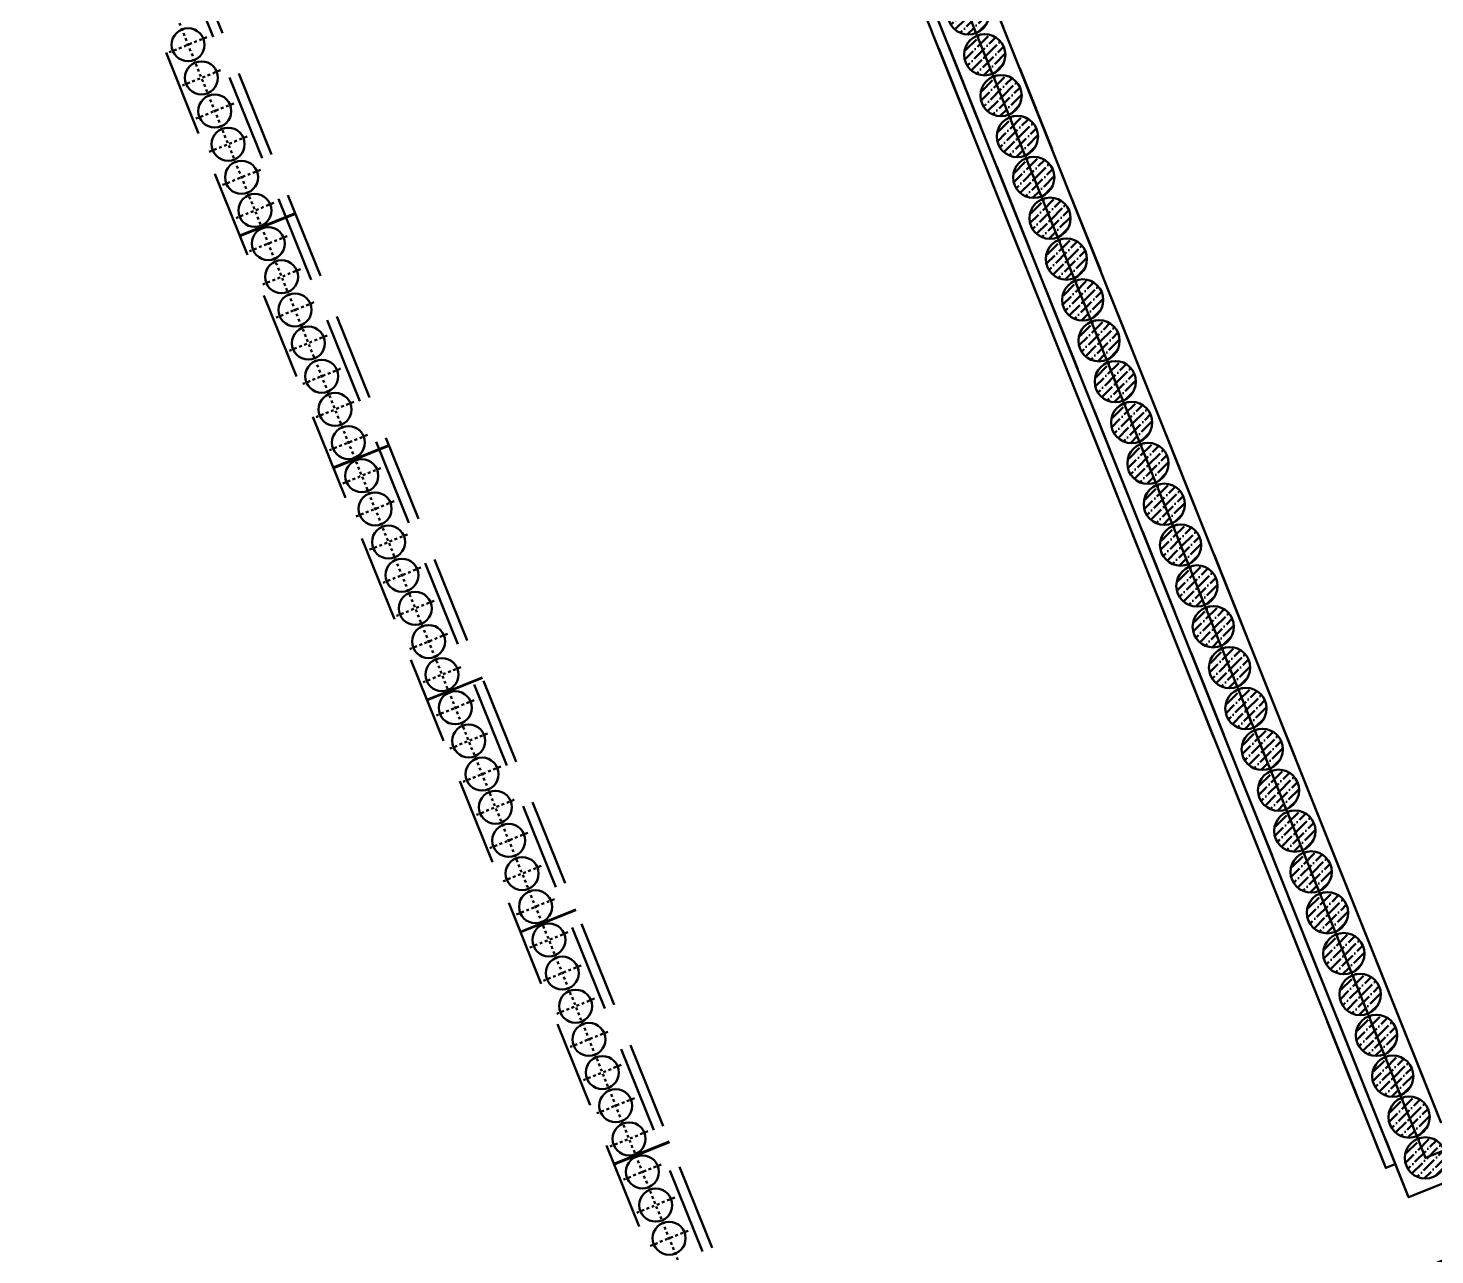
# Model space of a CAD drawing. Extents: x 9773 to 10136, y 10676 to 11757.
# Drawn here: x 9859.5 to 9910.7, y 11285.6 to 11330.2 of the extents above; entities that cross this region are included whole.
import ezdxf

# ---------------------------------------------------------------- set-up
doc = ezdxf.new("R2010")
doc.units = 0
for name, pattern in [('CONTI', [0]), ('DASHDOT', [1, 0.5, -0.25, 0, -0.25]), ('HIDDEN2', [4.7625, 3.175, -1.5875])]:
    doc.linetypes.add(name, pattern=pattern)
for name, color, linetype, lineweight in [('HATCH', 8, 'Continuous', 0), ('OSI', 3, 'DASHDOT', 9), ('SIZE', 142, 'Continuous', 9), ('ПС', 5, 'Continuous', 40)]:
    doc.layers.add(name, color=color, linetype=linetype, lineweight=lineweight)
doc.layers.add('HIDDEN', color=6, linetype='HIDDEN2')
doc.layers.add('PILE_HID', color=40, linetype='CONTI')
pattern_1 = [(45, (-87.01533, 215.27685), (0.1178658616, 0.4321748258), [0.555625, -0.111125, 0, -0.111125])]
pattern_2 = [(45, (-86.42184, 213.79099), (0.1178658616, 0.4321748258), [0.555625, -0.111125, 0, -0.111125])]
pattern_3 = [(45, (-85.82835, 212.30513), (0.1178658616, 0.4321748258), [0.555625, -0.111125, 0, -0.111125])]
pattern_4 = [(45, (-85.23486, 210.81928), (0.1178658616, 0.4321748258), [0.555625, -0.111125, 0, -0.111125])]
pattern_5 = [(45, (-84.64137, 209.33342), (0.1178658616, 0.4321748258), [0.555625, -0.111125, 0, -0.111125])]
pattern_6 = [(45, (-84.04788, 207.84756), (0.1178658616, 0.4321748258), [0.555625, -0.111125, 0, -0.111125])]
pattern_7 = [(45, (-83.45439, 206.3617), (0.1178658616, 0.4321748258), [0.555625, -0.111125, 0, -0.111125])]
pattern_8 = [(45, (-82.8609, 204.87585), (0.1178658616, 0.4321748258), [0.555625, -0.111125, 0, -0.111125])]
pattern_9 = [(45, (-82.2674, 203.39), (0.1178658616, 0.4321748258), [0.555625, -0.111125, 0, -0.111125])]
pattern_10 = [(45, (-81.67392, 201.90414), (0.1178658616, 0.4321748258), [0.555625, -0.111125, 0, -0.111125])]
pattern_11 = [(45, (-81.08043, 200.41828), (0.1178658616, 0.4321748258), [0.555625, -0.111125, 0, -0.111125])]
pattern_12 = [(45, (-80.48694, 198.93243), (0.1178658616, 0.4321748258), [0.555625, -0.111125, 0, -0.111125])]
pattern_13 = [(45, (-79.89345, 197.44657), (0.1178658616, 0.4321748258), [0.555625, -0.111125, 0, -0.111125])]
pattern_14 = [(45, (-79.29995, 195.96071), (0.1178658616, 0.4321748258), [0.555625, -0.111125, 0, -0.111125])]
pattern_15 = [(45, (-78.70646, 194.47486), (0.1178658616, 0.4321748258), [0.555625, -0.111125, 0, -0.111125])]
pattern_16 = [(45, (-78.11297, 192.989), (0.1178658616, 0.4321748258), [0.555625, -0.111125, 0, -0.111125])]
pattern_17 = [(45, (-77.51948, 191.50314), (0.1178658616, 0.4321748258), [0.555625, -0.111125, 0, -0.111125])]
pattern_18 = [(45, (-76.926, 190.01729), (0.1178658616, 0.4321748258), [0.555625, -0.111125, 0, -0.111125])]
pattern_19 = [(45, (-76.3325, 188.53143), (0.1178658616, 0.4321748258), [0.555625, -0.111125, 0, -0.111125])]
pattern_20 = [(45, (-75.73901, 187.04557), (0.1178658616, 0.4321748258), [0.555625, -0.111125, 0, -0.111125])]
pattern_21 = [(45, (-75.14552, 185.55972), (0.1178658616, 0.4321748258), [0.555625, -0.111125, 0, -0.111125])]
pattern_22 = [(45, (-74.55203, 184.07386), (0.1178658616, 0.4321748258), [0.555625, -0.111125, 0, -0.111125])]
pattern_23 = [(45, (-73.95854, 182.588), (0.1178658616, 0.4321748258), [0.555625, -0.111125, 0, -0.111125])]
pattern_24 = [(45, (-73.36505, 181.10215), (0.1178658616, 0.4321748258), [0.555625, -0.111125, 0, -0.111125])]
pattern_25 = [(45, (-72.77156, 179.6163), (0.1178658616, 0.4321748258), [0.555625, -0.111125, 0, -0.111125])]
pattern_26 = [(45, (-72.17807, 178.13044), (0.1178658616, 0.4321748258), [0.555625, -0.111125, 0, -0.111125])]
pattern_27 = [(45, (-71.58458, 176.64458), (0.1178658616, 0.4321748258), [0.555625, -0.111125, 0, -0.111125])]
pattern_28 = [(45, (-70.99109, 175.15872), (0.1178658616, 0.4321748258), [0.555625, -0.111125, 0, -0.111125])]
pattern_29 = [(45, (-70.3976, 173.67287), (0.1178658616, 0.4321748258), [0.555625, -0.111125, 0, -0.111125])]

# ---------------------------------------------------------------- blocks, each defined once
blk = doc.blocks.new('45245242')
at = {"layer": 'HATCH', "lineweight": 50}
h = blk.add_hatch(dxfattribs=at)
h.set_pattern_fill('ANSI36', color=5, scale=0.07)
h.set_pattern_definition(pattern_1)
h.paths.add_polyline_path([(9893.461, 11331.461, 0.306578), (9892.99, 11330.764, 0.095507), (9893.043, 11330.486), (9893.74, 11330.764)])
h.paths.add_polyline_path([(9893.461, 11331.461), (9893.74, 11330.764), (9894.436, 11331.043, 0.414214)])
h.paths.add_polyline_path([(9894.49, 11330.764, 0.095507), (9894.436, 11331.043), (9893.74, 11330.764), (9894.018, 11330.068, 0.306578)])
h.paths.add_polyline_path([(9893.74, 11330.764), (9893.043, 11330.486, 0.414214), (9894.018, 11330.068)])
h = blk.add_hatch(dxfattribs=at)
h.set_pattern_fill('ANSI36', color=5, scale=0.07)
h.set_pattern_definition(pattern_2)
h.paths.add_polyline_path([(9894.054, 11329.975, 0.306578), (9893.583, 11329.279, 0.095507), (9893.637, 11329), (9894.333, 11329.279)])
h.paths.add_polyline_path([(9894.054, 11329.975), (9894.333, 11329.279), (9895.029, 11329.557, 0.414214)])
h.paths.add_polyline_path([(9895.083, 11329.279, 0.095507), (9895.029, 11329.557), (9894.333, 11329.279), (9894.612, 11328.582, 0.306578)])
h.paths.add_polyline_path([(9894.333, 11329.279), (9893.637, 11329, 0.414214), (9894.612, 11328.582)])
h = blk.add_hatch(dxfattribs=at)
h.set_pattern_fill('ANSI36', color=5, scale=0.07)
h.set_pattern_definition(pattern_3)
h.paths.add_polyline_path([(9894.648, 11328.489, 0.306578), (9894.177, 11327.793, 0.095507), (9894.23, 11327.514), (9894.927, 11327.793)])
h.paths.add_polyline_path([(9894.648, 11328.489), (9894.927, 11327.793), (9895.623, 11328.071, 0.414214)])
h.paths.add_polyline_path([(9895.677, 11327.793, 0.095507), (9895.623, 11328.071), (9894.927, 11327.793), (9895.205, 11327.096, 0.306578)])
h.paths.add_polyline_path([(9894.927, 11327.793), (9894.23, 11327.514, 0.414214), (9895.205, 11327.096)])
h = blk.add_hatch(dxfattribs=at)
h.set_pattern_fill('ANSI36', color=5, scale=0.07)
h.set_pattern_definition(pattern_4)
h.paths.add_polyline_path([(9895.241, 11327.003, 0.306578), (9894.77, 11326.307, 0.095507), (9894.824, 11326.028), (9895.52, 11326.307)])
h.paths.add_polyline_path([(9895.241, 11327.003), (9895.52, 11326.307), (9896.216, 11326.586, 0.414214)])
h.paths.add_polyline_path([(9896.27, 11326.307, 0.095507), (9896.216, 11326.586), (9895.52, 11326.307), (9895.799, 11325.611, 0.306578)])
h.paths.add_polyline_path([(9895.52, 11326.307), (9894.824, 11326.028, 0.414214), (9895.799, 11325.611)])
h = blk.add_hatch(dxfattribs=at)
h.set_pattern_fill('ANSI36', color=5, scale=0.07)
h.set_pattern_definition(pattern_5)
h.paths.add_polyline_path([(9895.835, 11325.517, 0.306578), (9895.364, 11324.821, 0.095507), (9895.417, 11324.542), (9896.114, 11324.821)])
h.paths.add_polyline_path([(9895.835, 11325.517), (9896.114, 11324.821), (9896.81, 11325.1, 0.414214)])
h.paths.add_polyline_path([(9896.864, 11324.821, 0.095507), (9896.81, 11325.1), (9896.114, 11324.821), (9896.392, 11324.125, 0.306578)])
h.paths.add_polyline_path([(9896.114, 11324.821), (9895.417, 11324.542, 0.414214), (9896.392, 11324.125)])
h = blk.add_hatch(dxfattribs=at)
h.set_pattern_fill('ANSI36', color=5, scale=0.07)
h.set_pattern_definition(pattern_6)
h.paths.add_polyline_path([(9896.428, 11324.031, 0.306578), (9895.957, 11323.335, 0.095507), (9896.011, 11323.056), (9896.707, 11323.335)])
h.paths.add_polyline_path([(9896.428, 11324.031), (9896.707, 11323.335), (9897.403, 11323.614, 0.414214)])
h.paths.add_polyline_path([(9897.457, 11323.335, 0.095507), (9897.403, 11323.614), (9896.707, 11323.335), (9896.986, 11322.639, 0.306578)])
h.paths.add_polyline_path([(9896.707, 11323.335), (9896.011, 11323.056, 0.414214), (9896.986, 11322.639)])
h = blk.add_hatch(dxfattribs=at)
h.set_pattern_fill('ANSI36', color=5, scale=0.07)
h.set_pattern_definition(pattern_7)
h.paths.add_polyline_path([(9897.022, 11322.545, 0.306578), (9896.551, 11321.849, 0.095507), (9896.604, 11321.57), (9897.301, 11321.849)])
h.paths.add_polyline_path([(9897.022, 11322.545), (9897.301, 11321.849), (9897.997, 11322.128, 0.414214)])
h.paths.add_polyline_path([(9898.051, 11321.849, 0.095507), (9897.997, 11322.128), (9897.301, 11321.849), (9897.579, 11321.153, 0.306578)])
h.paths.add_polyline_path([(9897.301, 11321.849), (9896.604, 11321.57, 0.414214), (9897.579, 11321.153)])
h = blk.add_hatch(dxfattribs=at)
h.set_pattern_fill('ANSI36', color=5, scale=0.07)
h.set_pattern_definition(pattern_8)
h.paths.add_polyline_path([(9897.615, 11321.06, 0.306578), (9897.144, 11320.363, 0.095507), (9897.198, 11320.085), (9897.894, 11320.363)])
h.paths.add_polyline_path([(9897.615, 11321.06), (9897.894, 11320.363), (9898.59, 11320.642, 0.414214)])
h.paths.add_polyline_path([(9898.644, 11320.363, 0.095507), (9898.59, 11320.642), (9897.894, 11320.363), (9898.173, 11319.667, 0.306578)])
h.paths.add_polyline_path([(9897.894, 11320.363), (9897.198, 11320.085, 0.414214), (9898.173, 11319.667)])
h = blk.add_hatch(dxfattribs=at)
h.set_pattern_fill('ANSI36', color=5, scale=0.07)
h.set_pattern_definition(pattern_9)
h.paths.add_polyline_path([(9898.209, 11319.574, 0.306578), (9897.738, 11318.878, 0.095507), (9897.791, 11318.599), (9898.488, 11318.878)])
h.paths.add_polyline_path([(9898.209, 11319.574), (9898.488, 11318.878), (9899.184, 11319.156, 0.414214)])
h.paths.add_polyline_path([(9899.238, 11318.878, 0.095507), (9899.184, 11319.156), (9898.488, 11318.878), (9898.766, 11318.181, 0.306578)])
h.paths.add_polyline_path([(9898.488, 11318.878), (9897.791, 11318.599, 0.414214), (9898.766, 11318.181)])
h = blk.add_hatch(dxfattribs=at)
h.set_pattern_fill('ANSI36', color=5, scale=0.07)
h.set_pattern_definition(pattern_10)
h.paths.add_polyline_path([(9898.802, 11318.088, 0.306578), (9898.331, 11317.392, 0.095507), (9898.385, 11317.113), (9899.081, 11317.392)])
h.paths.add_polyline_path([(9898.802, 11318.088), (9899.081, 11317.392), (9899.777, 11317.67, 0.414214)])
h.paths.add_polyline_path([(9899.831, 11317.392, 0.095507), (9899.777, 11317.67), (9899.081, 11317.392), (9899.36, 11316.695, 0.306578)])
h.paths.add_polyline_path([(9899.081, 11317.392), (9898.385, 11317.113, 0.414214), (9899.36, 11316.695)])
h = blk.add_hatch(dxfattribs=at)
h.set_pattern_fill('ANSI36', color=5, scale=0.07)
h.set_pattern_definition(pattern_11)
h.paths.add_polyline_path([(9899.396, 11316.602, 0.306578), (9898.925, 11315.906, 0.095507), (9898.978, 11315.627), (9899.675, 11315.906)])
h.paths.add_polyline_path([(9899.396, 11316.602), (9899.675, 11315.906), (9900.371, 11316.185, 0.414214)])
h.paths.add_polyline_path([(9900.425, 11315.906, 0.095507), (9900.371, 11316.185), (9899.675, 11315.906), (9899.953, 11315.21, 0.306578)])
h.paths.add_polyline_path([(9899.675, 11315.906), (9898.978, 11315.627, 0.414214), (9899.953, 11315.21)])
h = blk.add_hatch(dxfattribs=at)
h.set_pattern_fill('ANSI36', color=5, scale=0.07)
h.set_pattern_definition(pattern_12)
h.paths.add_polyline_path([(9899.989, 11315.116, 0.306578), (9899.518, 11314.42, 0.095507), (9899.572, 11314.141), (9900.268, 11314.42)])
h.paths.add_polyline_path([(9899.989, 11315.116), (9900.268, 11314.42), (9900.964, 11314.699, 0.414214)])
h.paths.add_polyline_path([(9901.018, 11314.42, 0.095507), (9900.964, 11314.699), (9900.268, 11314.42), (9900.547, 11313.724, 0.306578)])
h.paths.add_polyline_path([(9900.268, 11314.42), (9899.572, 11314.141, 0.414214), (9900.547, 11313.724)])
h = blk.add_hatch(dxfattribs=at)
h.set_pattern_fill('ANSI36', color=5, scale=0.07)
h.set_pattern_definition(pattern_13)
h.paths.add_polyline_path([(9900.583, 11313.63, 0.306578), (9900.112, 11312.934, 0.095507), (9900.165, 11312.655), (9900.862, 11312.934)])
h.paths.add_polyline_path([(9900.583, 11313.63), (9900.862, 11312.934), (9901.558, 11313.213, 0.414214)])
h.paths.add_polyline_path([(9901.612, 11312.934, 0.095507), (9901.558, 11313.213), (9900.862, 11312.934), (9901.14, 11312.238, 0.306578)])
h.paths.add_polyline_path([(9900.862, 11312.934), (9900.165, 11312.655, 0.414214), (9901.14, 11312.238)])
h = blk.add_hatch(dxfattribs=at)
h.set_pattern_fill('ANSI36', color=5, scale=0.07)
h.set_pattern_definition(pattern_14)
h.paths.add_polyline_path([(9901.176, 11312.144, 0.306578), (9900.705, 11311.448, 0.095507), (9900.759, 11311.169), (9901.455, 11311.448)])
h.paths.add_polyline_path([(9901.176, 11312.144), (9901.455, 11311.448), (9902.151, 11311.727, 0.414214)])
h.paths.add_polyline_path([(9902.205, 11311.448, 0.095507), (9902.151, 11311.727), (9901.455, 11311.448), (9901.734, 11310.752, 0.306578)])
h.paths.add_polyline_path([(9901.455, 11311.448), (9900.759, 11311.169, 0.414214), (9901.734, 11310.752)])
h = blk.add_hatch(dxfattribs=at)
h.set_pattern_fill('ANSI36', color=5, scale=0.07)
h.set_pattern_definition(pattern_15)
h.paths.add_polyline_path([(9901.77, 11310.659, 0.306578), (9901.299, 11309.962, 0.095507), (9901.352, 11309.684), (9902.049, 11309.962)])
h.paths.add_polyline_path([(9901.77, 11310.659), (9902.049, 11309.962), (9902.745, 11310.241, 0.414214)])
h.paths.add_polyline_path([(9902.799, 11309.962, 0.095507), (9902.745, 11310.241), (9902.049, 11309.962), (9902.327, 11309.266, 0.306578)])
h.paths.add_polyline_path([(9902.049, 11309.962), (9901.352, 11309.684, 0.414214), (9902.327, 11309.266)])
h = blk.add_hatch(dxfattribs=at)
h.set_pattern_fill('ANSI36', color=5, scale=0.07)
h.set_pattern_definition(pattern_16)
h.paths.add_polyline_path([(9902.363, 11309.173, 0.306578), (9901.892, 11308.477, 0.095507), (9901.946, 11308.198), (9902.642, 11308.477)])
h.paths.add_polyline_path([(9902.363, 11309.173), (9902.642, 11308.477), (9903.338, 11308.755, 0.414214)])
h.paths.add_polyline_path([(9903.392, 11308.477, 0.095507), (9903.338, 11308.755), (9902.642, 11308.477), (9902.921, 11307.78, 0.306578)])
h.paths.add_polyline_path([(9902.642, 11308.477), (9901.946, 11308.198, 0.414214), (9902.921, 11307.78)])
h = blk.add_hatch(dxfattribs=at)
h.set_pattern_fill('ANSI36', color=5, scale=0.07)
h.set_pattern_definition(pattern_17)
h.paths.add_polyline_path([(9902.957, 11307.687, 0.306578), (9902.486, 11306.991, 0.095507), (9902.539, 11306.712), (9903.236, 11306.991)])
h.paths.add_polyline_path([(9902.957, 11307.687), (9903.236, 11306.991), (9903.932, 11307.269, 0.414214)])
h.paths.add_polyline_path([(9903.986, 11306.991, 0.095507), (9903.932, 11307.269), (9903.236, 11306.991), (9903.514, 11306.294, 0.306578)])
h.paths.add_polyline_path([(9903.236, 11306.991), (9902.539, 11306.712, 0.414214), (9903.514, 11306.294)])
h = blk.add_hatch(dxfattribs=at)
h.set_pattern_fill('ANSI36', color=5, scale=0.07)
h.set_pattern_definition(pattern_18)
h.paths.add_polyline_path([(9903.55, 11306.201, 0.306578), (9903.079, 11305.505, 0.095507), (9903.133, 11305.226), (9903.829, 11305.505)])
h.paths.add_polyline_path([(9903.55, 11306.201), (9903.829, 11305.505), (9904.525, 11305.784, 0.414214)])
h.paths.add_polyline_path([(9904.579, 11305.505, 0.095507), (9904.525, 11305.784), (9903.829, 11305.505), (9904.108, 11304.809, 0.306578)])
h.paths.add_polyline_path([(9903.829, 11305.505), (9903.133, 11305.226, 0.414214), (9904.108, 11304.809)])
h = blk.add_hatch(dxfattribs=at)
h.set_pattern_fill('ANSI36', color=5, scale=0.07)
h.set_pattern_definition(pattern_19)
h.paths.add_polyline_path([(9904.144, 11304.715, 0.306578), (9903.673, 11304.019, 0.095507), (9903.726, 11303.74), (9904.423, 11304.019)])
h.paths.add_polyline_path([(9904.144, 11304.715), (9904.423, 11304.019), (9905.119, 11304.298, 0.414214)])
h.paths.add_polyline_path([(9905.173, 11304.019, 0.095507), (9905.119, 11304.298), (9904.423, 11304.019), (9904.701, 11303.323, 0.306578)])
h.paths.add_polyline_path([(9904.423, 11304.019), (9903.726, 11303.74, 0.414214), (9904.701, 11303.323)])
h = blk.add_hatch(dxfattribs=at)
h.set_pattern_fill('ANSI36', color=5, scale=0.07)
h.set_pattern_definition(pattern_20)
h.paths.add_polyline_path([(9904.737, 11303.229, 0.306578), (9904.266, 11302.533, 0.095507), (9904.32, 11302.254), (9905.016, 11302.533)])
h.paths.add_polyline_path([(9904.737, 11303.229), (9905.016, 11302.533), (9905.712, 11302.812, 0.414214)])
h.paths.add_polyline_path([(9905.766, 11302.533, 0.095507), (9905.712, 11302.812), (9905.016, 11302.533), (9905.295, 11301.837, 0.306578)])
h.paths.add_polyline_path([(9905.016, 11302.533), (9904.32, 11302.254, 0.414214), (9905.295, 11301.837)])
h = blk.add_hatch(dxfattribs=at)
h.set_pattern_fill('ANSI36', color=5, scale=0.07)
h.set_pattern_definition(pattern_21)
h.paths.add_polyline_path([(9905.331, 11301.743, 0.306578), (9904.859, 11301.047, 0.095507), (9904.913, 11300.768), (9905.609, 11301.047)])
h.paths.add_polyline_path([(9905.331, 11301.743), (9905.609, 11301.047), (9906.306, 11301.326, 0.414214)])
h.paths.add_polyline_path([(9906.359, 11301.047, 0.095507), (9906.306, 11301.326), (9905.609, 11301.047), (9905.888, 11300.351, 0.306578)])
h.paths.add_polyline_path([(9905.609, 11301.047), (9904.913, 11300.768, 0.414214), (9905.888, 11300.351)])
h = blk.add_hatch(dxfattribs=at)
h.set_pattern_fill('ANSI36', color=5, scale=0.07)
h.set_pattern_definition(pattern_22)
h.paths.add_polyline_path([(9905.924, 11300.258, 0.306578), (9905.453, 11299.561, 0.095507), (9905.507, 11299.283), (9906.203, 11299.561)])
h.paths.add_polyline_path([(9905.924, 11300.258), (9906.203, 11299.561), (9906.899, 11299.84, 0.414214)])
h.paths.add_polyline_path([(9906.953, 11299.561, 0.095507), (9906.899, 11299.84), (9906.203, 11299.561), (9906.482, 11298.865, 0.306578)])
h.paths.add_polyline_path([(9906.203, 11299.561), (9905.507, 11299.283, 0.414214), (9906.482, 11298.865)])
h = blk.add_hatch(dxfattribs=at)
h.set_pattern_fill('ANSI36', color=5, scale=0.07)
h.set_pattern_definition(pattern_23)
h.paths.add_polyline_path([(9906.518, 11298.772, 0.306578), (9906.046, 11298.076, 0.095507), (9906.1, 11297.797), (9906.796, 11298.076)])
h.paths.add_polyline_path([(9906.518, 11298.772), (9906.796, 11298.076), (9907.493, 11298.354, 0.414214)])
h.paths.add_polyline_path([(9907.546, 11298.076, 0.095507), (9907.493, 11298.354), (9906.796, 11298.076), (9907.075, 11297.379, 0.306578)])
h.paths.add_polyline_path([(9906.796, 11298.076), (9906.1, 11297.797, 0.414214), (9907.075, 11297.379)])
h = blk.add_hatch(dxfattribs=at)
h.set_pattern_fill('ANSI36', color=5, scale=0.07)
h.set_pattern_definition(pattern_24)
h.paths.add_polyline_path([(9907.111, 11297.286, 0.306578), (9906.64, 11296.59, 0.095507), (9906.694, 11296.311), (9907.39, 11296.59)])
h.paths.add_polyline_path([(9907.111, 11297.286), (9907.39, 11296.59), (9908.086, 11296.868, 0.414214)])
h.paths.add_polyline_path([(9908.14, 11296.59, 0.095507), (9908.086, 11296.868), (9907.39, 11296.59), (9907.669, 11295.893, 0.306578)])
h.paths.add_polyline_path([(9907.39, 11296.59), (9906.694, 11296.311, 0.414214), (9907.669, 11295.893)])
h = blk.add_hatch(dxfattribs=at)
h.set_pattern_fill('ANSI36', color=5, scale=0.07)
h.set_pattern_definition(pattern_25)
h.paths.add_polyline_path([(9907.705, 11295.8, 0.306578), (9907.233, 11295.104, 0.095507), (9907.287, 11294.825), (9907.983, 11295.104)])
h.paths.add_polyline_path([(9907.705, 11295.8), (9907.983, 11295.104), (9908.68, 11295.383, 0.414214)])
h.paths.add_polyline_path([(9908.733, 11295.104, 0.095507), (9908.68, 11295.383), (9907.983, 11295.104), (9908.262, 11294.408, 0.306578)])
h.paths.add_polyline_path([(9907.983, 11295.104), (9907.287, 11294.825, 0.414214), (9908.262, 11294.408)])
h = blk.add_hatch(dxfattribs=at)
h.set_pattern_fill('ANSI36', color=5, scale=0.07)
h.set_pattern_definition(pattern_26)
h.paths.add_polyline_path([(9908.298, 11294.314, 0.306578), (9907.827, 11293.618, 0.095507), (9907.881, 11293.339), (9908.577, 11293.618)])
h.paths.add_polyline_path([(9908.298, 11294.314), (9908.577, 11293.618), (9909.273, 11293.897, 0.414214)])
h.paths.add_polyline_path([(9909.327, 11293.618, 0.095507), (9909.273, 11293.897), (9908.577, 11293.618), (9908.856, 11292.922, 0.306578)])
h.paths.add_polyline_path([(9908.577, 11293.618), (9907.881, 11293.339, 0.414214), (9908.856, 11292.922)])
h = blk.add_hatch(dxfattribs=at)
h.set_pattern_fill('ANSI36', color=5, scale=0.07)
h.set_pattern_definition(pattern_27)
h.paths.add_polyline_path([(9908.892, 11292.828, 0.306578), (9908.42, 11292.132, 0.095507), (9908.474, 11291.853), (9909.17, 11292.132)])
h.paths.add_polyline_path([(9908.892, 11292.828), (9909.17, 11292.132), (9909.867, 11292.411, 0.414214)])
h.paths.add_polyline_path([(9909.92, 11292.132, 0.095507), (9909.867, 11292.411), (9909.17, 11292.132), (9909.449, 11291.436, 0.306578)])
h.paths.add_polyline_path([(9909.17, 11292.132), (9908.474, 11291.853, 0.414214), (9909.449, 11291.436)])
h = blk.add_hatch(dxfattribs=at)
h.set_pattern_fill('ANSI36', color=5, scale=0.07)
h.set_pattern_definition(pattern_28)
h.paths.add_polyline_path([(9909.485, 11291.342, 0.306578), (9909.014, 11290.646, 0.095507), (9909.068, 11290.367), (9909.764, 11290.646)])
h.paths.add_polyline_path([(9909.485, 11291.342), (9909.764, 11290.646), (9910.46, 11290.925, 0.414214)])
h.paths.add_polyline_path([(9910.514, 11290.646, 0.095507), (9910.46, 11290.925), (9909.764, 11290.646), (9910.043, 11289.95, 0.306578)])
h.paths.add_polyline_path([(9909.764, 11290.646), (9909.068, 11290.367, 0.414214), (9910.043, 11289.95)])
h = blk.add_hatch(dxfattribs=at)
h.set_pattern_fill('ANSI36', color=5, scale=0.07)
h.set_pattern_definition(pattern_29)
h.paths.add_polyline_path([(9910.079, 11289.857, 0.306578), (9909.607, 11289.16, 0.095507), (9909.661, 11288.882), (9910.357, 11289.16)])
h.paths.add_polyline_path([(9910.079, 11289.857), (9910.357, 11289.16), (9911.054, 11289.439, 0.414214)])
h.paths.add_polyline_path([(9911.107, 11289.16, 0.095507), (9911.054, 11289.439), (9910.357, 11289.16), (9910.636, 11288.464, 0.306578)])
h.paths.add_polyline_path([(9910.357, 11289.16), (9909.661, 11288.882, 0.414214), (9910.636, 11288.464)])
at = {"layer": 'HIDDEN', "color": 5, "lineweight": 50}
for p, q in [((9905.435, 11232.749), (9861.484, 11341.821)), ((9905.778, 11232.887), (9861.828, 11341.956)), ((9903.13, 11233.653), (9860.508, 11339.427)), ((9869.259, 11323.516), (9867.246, 11322.705)), ((9869.266, 11323.498), (9867.253, 11322.687)), ((9872.66, 11315.076), (9870.647, 11314.265)), ((9872.667, 11315.057), (9870.655, 11314.246)), ((9876.061, 11306.635), (9874.048, 11305.824)), ((9876.069, 11306.617), (9874.056, 11305.806)), ((9879.462, 11298.195), (9877.449, 11297.384)), ((9879.47, 11298.176), (9877.457, 11297.365)), ((9882.863, 11289.754), (9880.851, 11288.943)), ((9882.871, 11289.736), (9880.858, 11288.924))]:
    blk.add_line(p, q, dxfattribs=at)
for points in [[(9915.016, 11284.776), (9912.494, 11291.091), (9910.915, 11290.46), (9891.42, 11339.269), (9887.719, 11348.547), (9884.056, 11357.816), (9880.46, 11367.084), (9876.957, 11376.369)], [(9873.41, 11379.98), (9874.987, 11375.641), (9878.498, 11366.336), (9882.101, 11357.05), (9885.768, 11347.771), (9889.469, 11338.49), (9909.744, 11287.731), (9911.23, 11288.324), (9912.194, 11285.91), (9910.708, 11285.316)], [(9859.901, 11418.717), (9859.55, 11418.605), (9860.624, 11415.216), (9862.567, 11409.085), (9865.248, 11401.714), (9867.928, 11394.342), (9871.227, 11384.902), (9873.066, 11379.843), (9874.644, 11375.504), (9878.154, 11366.199), (9881.757, 11356.912), (9885.424, 11347.634), (9889.126, 11338.352), (9908.914, 11288.799), (9909.262, 11288.938)]]:
    blk.add_lwpolyline(points, dxfattribs=at)
at = {"layer": 'OSI', "color": 5, "lineweight": 50}
for p, q in [((9904.554, 11232.394), (9860.675, 11341.287)), ((9866.053, 11329.922), (9864.679, 11329.368)), ((9866.539, 11328.716), (9865.164, 11328.163)), ((9867.025, 11327.511), (9865.65, 11326.957)), ((9867.511, 11326.305), (9866.136, 11325.751)), ((9867.997, 11325.099), (9866.622, 11324.545)), ((9868.482, 11323.893), (9867.108, 11323.339)), ((9868.968, 11322.688), (9867.594, 11322.134)), ((9869.454, 11321.482), (9868.08, 11320.928)), ((9869.94, 11320.276), (9868.566, 11319.722)), ((9870.426, 11319.07), (9869.051, 11318.516)), ((9870.912, 11317.864), (9869.537, 11317.31)), ((9871.398, 11316.659), (9870.023, 11316.105)), ((9871.884, 11315.453), (9870.509, 11314.899)), ((9872.37, 11314.247), (9870.995, 11313.693)), ((9872.855, 11313.041), (9871.481, 11312.487)), ((9873.341, 11311.835), (9871.967, 11311.282)), ((9873.827, 11310.63), (9872.453, 11310.076)), ((9874.313, 11309.424), (9872.938, 11308.87)), ((9874.799, 11308.218), (9873.424, 11307.664)), ((9875.285, 11307.012), (9873.91, 11306.458)), ((9875.771, 11305.807), (9874.396, 11305.253)), ((9876.257, 11304.601), (9874.882, 11304.047)), ((9876.742, 11303.395), (9875.368, 11302.841)), ((9877.228, 11302.189), (9875.854, 11301.635)), ((9877.714, 11300.983), (9876.34, 11300.429)), ((9878.2, 11299.778), (9876.826, 11299.224)), ((9878.686, 11298.572), (9877.311, 11298.018)), ((9879.172, 11297.366), (9877.797, 11296.812)), ((9879.658, 11296.16), (9878.283, 11295.606)), ((9880.144, 11294.954), (9878.769, 11294.401)), ((9880.629, 11293.749), (9879.255, 11293.195)), ((9881.115, 11292.543), (9879.741, 11291.989)), ((9881.601, 11291.337), (9880.227, 11290.783)), ((9882.087, 11290.131), (9880.713, 11289.577)), ((9882.573, 11288.926), (9881.198, 11288.372)), ((9883.059, 11287.72), (9881.684, 11287.166)), ((9883.545, 11286.514), (9882.17, 11285.96))]:
    blk.add_line(p, q, dxfattribs=at).dxf.unprotected_set("ltscale", 0)
at = {"layer": 'OSI', "color": 5, "lineweight": 50, "ltscale": 2, "flags": 128}
blk.add_lwpolyline([(9860.073, 11421.816), (9861.045, 11418.751), (9862.016, 11415.686), (9863.952, 11409.577), (9866.625, 11402.227), (9869.308, 11394.849), (9872.607, 11385.409), (9876.019, 11376.023), (9879.525, 11366.729), (9883.125, 11357.451), (9886.79, 11348.177), (9890.491, 11338.898), (9910.357, 11289.16), (9911.843, 11289.754), (9913.624, 11285.296), (9912.138, 11284.703), (9950.121, 11189.608), (9952.304, 11190.48)], dxfattribs=at)
at = {"layer": 'PILE_HID', "color": 5, "lineweight": 50, "ltscale": 100}
for centre in [(9893.74, 11330.764), (9894.333, 11329.279), (9894.927, 11327.793), (9895.52, 11326.307), (9896.114, 11324.821), (9896.707, 11323.335), (9897.301, 11321.849), (9897.894, 11320.363), (9898.488, 11318.878), (9899.081, 11317.392), (9899.675, 11315.906), (9900.268, 11314.42), (9900.862, 11312.934), (9901.455, 11311.448), (9902.049, 11309.962), (9902.642, 11308.477), (9903.236, 11306.991), (9903.829, 11305.505), (9904.423, 11304.019), (9905.016, 11302.533), (9905.609, 11301.047), (9906.203, 11299.561), (9906.796, 11298.076), (9907.39, 11296.59), (9907.983, 11295.104), (9908.577, 11293.618), (9909.17, 11292.132), (9909.764, 11290.646), (9910.357, 11289.16)]:
    blk.add_circle(centre, 0.75, dxfattribs=at)
at = {"layer": 'PILE_HID', "color": 5, "lineweight": 50, "ltscale": 0.05}
for centre in [(9865.366, 11329.645), (9865.852, 11328.44), (9866.338, 11327.234), (9866.823, 11326.028), (9867.309, 11324.822), (9867.795, 11323.616), (9868.281, 11322.411), (9868.767, 11321.205), (9869.253, 11319.999), (9869.739, 11318.793), (9870.225, 11317.587), (9870.71, 11316.382), (9871.196, 11315.176), (9871.682, 11313.97), (9872.168, 11312.764), (9872.654, 11311.559), (9873.14, 11310.353), (9873.626, 11309.147), (9874.112, 11307.941), (9874.598, 11306.735), (9875.083, 11305.53), (9875.569, 11304.324), (9876.055, 11303.118), (9876.541, 11301.912), (9877.027, 11300.706), (9877.513, 11299.501), (9877.999, 11298.295), (9878.485, 11297.089), (9878.97, 11295.883), (9879.456, 11294.678), (9879.942, 11293.472), (9880.428, 11292.266), (9880.914, 11291.06), (9881.4, 11289.854), (9881.886, 11288.649), (9882.372, 11287.443), (9882.857, 11286.237)]:
    blk.add_circle(centre, 0.6, dxfattribs=at)

msp = doc.modelspace()

# ---------------------------------------------------------------- hatches: boundary and pattern name
at = {"layer": 'ПС', "lineweight": 50}
h = msp.add_hatch(dxfattribs=at)
h.set_pattern_fill('ANSI36', color=5, scale=0.07)
h.set_pattern_definition(pattern_1)
h.paths.add_polyline_path([(9893.461, 11331.461, 0.306578), (9892.99, 11330.764, 0.095507), (9893.043, 11330.486), (9893.74, 11330.764)])
h.paths.add_polyline_path([(9893.461, 11331.461), (9893.74, 11330.764), (9894.436, 11331.043, 0.414214)])
h.paths.add_polyline_path([(9894.49, 11330.764, 0.095507), (9894.436, 11331.043), (9893.74, 11330.764), (9894.018, 11330.068, 0.306578)])
h.paths.add_polyline_path([(9893.74, 11330.764), (9893.043, 11330.486, 0.414214), (9894.018, 11330.068)])
h = msp.add_hatch(dxfattribs=at)
h.set_pattern_fill('ANSI36', color=5, scale=0.07)
h.set_pattern_definition(pattern_2)
h.paths.add_polyline_path([(9894.054, 11329.975, 0.306578), (9893.583, 11329.279, 0.095507), (9893.637, 11329), (9894.333, 11329.279)])
h.paths.add_polyline_path([(9894.054, 11329.975), (9894.333, 11329.279), (9895.029, 11329.557, 0.414214)])
h.paths.add_polyline_path([(9895.083, 11329.279, 0.095507), (9895.029, 11329.557), (9894.333, 11329.279), (9894.612, 11328.582, 0.306578)])
h.paths.add_polyline_path([(9894.333, 11329.279), (9893.637, 11329, 0.414214), (9894.612, 11328.582)])
h = msp.add_hatch(dxfattribs=at)
h.set_pattern_fill('ANSI36', color=5, scale=0.07)
h.set_pattern_definition(pattern_3)
h.paths.add_polyline_path([(9894.648, 11328.489, 0.306578), (9894.177, 11327.793, 0.095507), (9894.23, 11327.514), (9894.927, 11327.793)])
h.paths.add_polyline_path([(9894.648, 11328.489), (9894.927, 11327.793), (9895.623, 11328.071, 0.414214)])
h.paths.add_polyline_path([(9895.677, 11327.793, 0.095507), (9895.623, 11328.071), (9894.927, 11327.793), (9895.205, 11327.096, 0.306578)])
h.paths.add_polyline_path([(9894.927, 11327.793), (9894.23, 11327.514, 0.414214), (9895.205, 11327.096)])
h = msp.add_hatch(dxfattribs=at)
h.set_pattern_fill('ANSI36', color=5, scale=0.07)
h.set_pattern_definition(pattern_4)
h.paths.add_polyline_path([(9895.241, 11327.003, 0.306578), (9894.77, 11326.307, 0.095507), (9894.824, 11326.028), (9895.52, 11326.307)])
h.paths.add_polyline_path([(9895.241, 11327.003), (9895.52, 11326.307), (9896.216, 11326.586, 0.414214)])
h.paths.add_polyline_path([(9896.27, 11326.307, 0.095507), (9896.216, 11326.586), (9895.52, 11326.307), (9895.799, 11325.611, 0.306578)])
h.paths.add_polyline_path([(9895.52, 11326.307), (9894.824, 11326.028, 0.414214), (9895.799, 11325.611)])
h = msp.add_hatch(dxfattribs=at)
h.set_pattern_fill('ANSI36', color=5, scale=0.07)
h.set_pattern_definition(pattern_5)
h.paths.add_polyline_path([(9895.835, 11325.517, 0.306578), (9895.364, 11324.821, 0.095507), (9895.417, 11324.542), (9896.114, 11324.821)])
h.paths.add_polyline_path([(9895.835, 11325.517), (9896.114, 11324.821), (9896.81, 11325.1, 0.414214)])
h.paths.add_polyline_path([(9896.864, 11324.821, 0.095507), (9896.81, 11325.1), (9896.114, 11324.821), (9896.392, 11324.125, 0.306578)])
h.paths.add_polyline_path([(9896.114, 11324.821), (9895.417, 11324.542, 0.414214), (9896.392, 11324.125)])
h = msp.add_hatch(dxfattribs=at)
h.set_pattern_fill('ANSI36', color=5, scale=0.07)
h.set_pattern_definition(pattern_6)
h.paths.add_polyline_path([(9896.428, 11324.031, 0.306578), (9895.957, 11323.335, 0.095507), (9896.011, 11323.056), (9896.707, 11323.335)])
h.paths.add_polyline_path([(9896.428, 11324.031), (9896.707, 11323.335), (9897.403, 11323.614, 0.414214)])
h.paths.add_polyline_path([(9897.457, 11323.335, 0.095507), (9897.403, 11323.614), (9896.707, 11323.335), (9896.986, 11322.639, 0.306578)])
h.paths.add_polyline_path([(9896.707, 11323.335), (9896.011, 11323.056, 0.414214), (9896.986, 11322.639)])
h = msp.add_hatch(dxfattribs=at)
h.set_pattern_fill('ANSI36', color=5, scale=0.07)
h.set_pattern_definition(pattern_7)
h.paths.add_polyline_path([(9897.022, 11322.545, 0.306578), (9896.551, 11321.849, 0.095507), (9896.604, 11321.57), (9897.301, 11321.849)])
h.paths.add_polyline_path([(9897.022, 11322.545), (9897.301, 11321.849), (9897.997, 11322.128, 0.414214)])
h.paths.add_polyline_path([(9898.051, 11321.849, 0.095507), (9897.997, 11322.128), (9897.301, 11321.849), (9897.579, 11321.153, 0.306578)])
h.paths.add_polyline_path([(9897.301, 11321.849), (9896.604, 11321.57, 0.414214), (9897.579, 11321.153)])
h = msp.add_hatch(dxfattribs=at)
h.set_pattern_fill('ANSI36', color=5, scale=0.07)
h.set_pattern_definition(pattern_8)
h.paths.add_polyline_path([(9897.615, 11321.06, 0.306578), (9897.144, 11320.363, 0.095507), (9897.198, 11320.085), (9897.894, 11320.363)])
h.paths.add_polyline_path([(9897.615, 11321.06), (9897.894, 11320.363), (9898.59, 11320.642, 0.414214)])
h.paths.add_polyline_path([(9898.644, 11320.363, 0.095507), (9898.59, 11320.642), (9897.894, 11320.363), (9898.173, 11319.667, 0.306578)])
h.paths.add_polyline_path([(9897.894, 11320.363), (9897.198, 11320.085, 0.414214), (9898.173, 11319.667)])
h = msp.add_hatch(dxfattribs=at)
h.set_pattern_fill('ANSI36', color=5, scale=0.07)
h.set_pattern_definition(pattern_9)
h.paths.add_polyline_path([(9898.209, 11319.574, 0.306578), (9897.738, 11318.878, 0.095507), (9897.791, 11318.599), (9898.488, 11318.878)])
h.paths.add_polyline_path([(9898.209, 11319.574), (9898.488, 11318.878), (9899.184, 11319.156, 0.414214)])
h.paths.add_polyline_path([(9899.238, 11318.878, 0.095507), (9899.184, 11319.156), (9898.488, 11318.878), (9898.766, 11318.181, 0.306578)])
h.paths.add_polyline_path([(9898.488, 11318.878), (9897.791, 11318.599, 0.414214), (9898.766, 11318.181)])
h = msp.add_hatch(dxfattribs=at)
h.set_pattern_fill('ANSI36', color=5, scale=0.07)
h.set_pattern_definition(pattern_10)
h.paths.add_polyline_path([(9898.802, 11318.088, 0.306578), (9898.331, 11317.392, 0.095507), (9898.385, 11317.113), (9899.081, 11317.392)])
h.paths.add_polyline_path([(9898.802, 11318.088), (9899.081, 11317.392), (9899.777, 11317.67, 0.414214)])
h.paths.add_polyline_path([(9899.831, 11317.392, 0.095507), (9899.777, 11317.67), (9899.081, 11317.392), (9899.36, 11316.695, 0.306578)])
h.paths.add_polyline_path([(9899.081, 11317.392), (9898.385, 11317.113, 0.414214), (9899.36, 11316.695)])
h = msp.add_hatch(dxfattribs=at)
h.set_pattern_fill('ANSI36', color=5, scale=0.07)
h.set_pattern_definition(pattern_11)
h.paths.add_polyline_path([(9899.396, 11316.602, 0.306578), (9898.925, 11315.906, 0.095507), (9898.978, 11315.627), (9899.675, 11315.906)])
h.paths.add_polyline_path([(9899.396, 11316.602), (9899.675, 11315.906), (9900.371, 11316.185, 0.414214)])
h.paths.add_polyline_path([(9900.425, 11315.906, 0.095507), (9900.371, 11316.185), (9899.675, 11315.906), (9899.953, 11315.21, 0.306578)])
h.paths.add_polyline_path([(9899.675, 11315.906), (9898.978, 11315.627, 0.414214), (9899.953, 11315.21)])
h = msp.add_hatch(dxfattribs=at)
h.set_pattern_fill('ANSI36', color=5, scale=0.07)
h.set_pattern_definition(pattern_12)
h.paths.add_polyline_path([(9899.989, 11315.116, 0.306578), (9899.518, 11314.42, 0.095507), (9899.572, 11314.141), (9900.268, 11314.42)])
h.paths.add_polyline_path([(9899.989, 11315.116), (9900.268, 11314.42), (9900.964, 11314.699, 0.414214)])
h.paths.add_polyline_path([(9901.018, 11314.42, 0.095507), (9900.964, 11314.699), (9900.268, 11314.42), (9900.547, 11313.724, 0.306578)])
h.paths.add_polyline_path([(9900.268, 11314.42), (9899.572, 11314.141, 0.414214), (9900.547, 11313.724)])
h = msp.add_hatch(dxfattribs=at)
h.set_pattern_fill('ANSI36', color=5, scale=0.07)
h.set_pattern_definition(pattern_13)
h.paths.add_polyline_path([(9900.583, 11313.63, 0.306578), (9900.112, 11312.934, 0.095507), (9900.165, 11312.655), (9900.862, 11312.934)])
h.paths.add_polyline_path([(9900.583, 11313.63), (9900.862, 11312.934), (9901.558, 11313.213, 0.414214)])
h.paths.add_polyline_path([(9901.612, 11312.934, 0.095507), (9901.558, 11313.213), (9900.862, 11312.934), (9901.14, 11312.238, 0.306578)])
h.paths.add_polyline_path([(9900.862, 11312.934), (9900.165, 11312.655, 0.414214), (9901.14, 11312.238)])
h = msp.add_hatch(dxfattribs=at)
h.set_pattern_fill('ANSI36', color=5, scale=0.07)
h.set_pattern_definition(pattern_14)
h.paths.add_polyline_path([(9901.176, 11312.144, 0.306578), (9900.705, 11311.448, 0.095507), (9900.759, 11311.169), (9901.455, 11311.448)])
h.paths.add_polyline_path([(9901.176, 11312.144), (9901.455, 11311.448), (9902.151, 11311.727, 0.414214)])
h.paths.add_polyline_path([(9902.205, 11311.448, 0.095507), (9902.151, 11311.727), (9901.455, 11311.448), (9901.734, 11310.752, 0.306578)])
h.paths.add_polyline_path([(9901.455, 11311.448), (9900.759, 11311.169, 0.414214), (9901.734, 11310.752)])
h = msp.add_hatch(dxfattribs=at)
h.set_pattern_fill('ANSI36', color=5, scale=0.07)
h.set_pattern_definition(pattern_15)
h.paths.add_polyline_path([(9901.77, 11310.659, 0.306578), (9901.299, 11309.962, 0.095507), (9901.352, 11309.684), (9902.049, 11309.962)])
h.paths.add_polyline_path([(9901.77, 11310.659), (9902.049, 11309.962), (9902.745, 11310.241, 0.414214)])
h.paths.add_polyline_path([(9902.799, 11309.962, 0.095507), (9902.745, 11310.241), (9902.049, 11309.962), (9902.327, 11309.266, 0.306578)])
h.paths.add_polyline_path([(9902.049, 11309.962), (9901.352, 11309.684, 0.414214), (9902.327, 11309.266)])
h = msp.add_hatch(dxfattribs=at)
h.set_pattern_fill('ANSI36', color=5, scale=0.07)
h.set_pattern_definition(pattern_16)
h.paths.add_polyline_path([(9902.363, 11309.173, 0.306578), (9901.892, 11308.477, 0.095507), (9901.946, 11308.198), (9902.642, 11308.477)])
h.paths.add_polyline_path([(9902.363, 11309.173), (9902.642, 11308.477), (9903.338, 11308.755, 0.414214)])
h.paths.add_polyline_path([(9903.392, 11308.477, 0.095507), (9903.338, 11308.755), (9902.642, 11308.477), (9902.921, 11307.78, 0.306578)])
h.paths.add_polyline_path([(9902.642, 11308.477), (9901.946, 11308.198, 0.414214), (9902.921, 11307.78)])
h = msp.add_hatch(dxfattribs=at)
h.set_pattern_fill('ANSI36', color=5, scale=0.07)
h.set_pattern_definition(pattern_17)
h.paths.add_polyline_path([(9902.957, 11307.687, 0.306578), (9902.486, 11306.991, 0.095507), (9902.539, 11306.712), (9903.236, 11306.991)])
h.paths.add_polyline_path([(9902.957, 11307.687), (9903.236, 11306.991), (9903.932, 11307.269, 0.414214)])
h.paths.add_polyline_path([(9903.986, 11306.991, 0.095507), (9903.932, 11307.269), (9903.236, 11306.991), (9903.514, 11306.294, 0.306578)])
h.paths.add_polyline_path([(9903.236, 11306.991), (9902.539, 11306.712, 0.414214), (9903.514, 11306.294)])
h = msp.add_hatch(dxfattribs=at)
h.set_pattern_fill('ANSI36', color=5, scale=0.07)
h.set_pattern_definition(pattern_18)
h.paths.add_polyline_path([(9903.55, 11306.201, 0.306578), (9903.079, 11305.505, 0.095507), (9903.133, 11305.226), (9903.829, 11305.505)])
h.paths.add_polyline_path([(9903.55, 11306.201), (9903.829, 11305.505), (9904.525, 11305.784, 0.414214)])
h.paths.add_polyline_path([(9904.579, 11305.505, 0.095507), (9904.525, 11305.784), (9903.829, 11305.505), (9904.108, 11304.809, 0.306578)])
h.paths.add_polyline_path([(9903.829, 11305.505), (9903.133, 11305.226, 0.414214), (9904.108, 11304.809)])
h = msp.add_hatch(dxfattribs=at)
h.set_pattern_fill('ANSI36', color=5, scale=0.07)
h.set_pattern_definition(pattern_19)
h.paths.add_polyline_path([(9904.144, 11304.715, 0.306578), (9903.673, 11304.019, 0.095507), (9903.726, 11303.74), (9904.423, 11304.019)])
h.paths.add_polyline_path([(9904.144, 11304.715), (9904.423, 11304.019), (9905.119, 11304.298, 0.414214)])
h.paths.add_polyline_path([(9905.173, 11304.019, 0.095507), (9905.119, 11304.298), (9904.423, 11304.019), (9904.701, 11303.323, 0.306578)])
h.paths.add_polyline_path([(9904.423, 11304.019), (9903.726, 11303.74, 0.414214), (9904.701, 11303.323)])
h = msp.add_hatch(dxfattribs=at)
h.set_pattern_fill('ANSI36', color=5, scale=0.07)
h.set_pattern_definition(pattern_20)
h.paths.add_polyline_path([(9904.737, 11303.229, 0.306578), (9904.266, 11302.533, 0.095507), (9904.32, 11302.254), (9905.016, 11302.533)])
h.paths.add_polyline_path([(9904.737, 11303.229), (9905.016, 11302.533), (9905.712, 11302.812, 0.414214)])
h.paths.add_polyline_path([(9905.766, 11302.533, 0.095507), (9905.712, 11302.812), (9905.016, 11302.533), (9905.295, 11301.837, 0.306578)])
h.paths.add_polyline_path([(9905.016, 11302.533), (9904.32, 11302.254, 0.414214), (9905.295, 11301.837)])
h = msp.add_hatch(dxfattribs=at)
h.set_pattern_fill('ANSI36', color=5, scale=0.07)
h.set_pattern_definition(pattern_21)
h.paths.add_polyline_path([(9905.331, 11301.743, 0.306578), (9904.859, 11301.047, 0.095507), (9904.913, 11300.768), (9905.609, 11301.047)])
h.paths.add_polyline_path([(9905.331, 11301.743), (9905.609, 11301.047), (9906.306, 11301.326, 0.414214)])
h.paths.add_polyline_path([(9906.359, 11301.047, 0.095507), (9906.306, 11301.326), (9905.609, 11301.047), (9905.888, 11300.351, 0.306578)])
h.paths.add_polyline_path([(9905.609, 11301.047), (9904.913, 11300.768, 0.414214), (9905.888, 11300.351)])
h = msp.add_hatch(dxfattribs=at)
h.set_pattern_fill('ANSI36', color=5, scale=0.07)
h.set_pattern_definition(pattern_22)
h.paths.add_polyline_path([(9905.924, 11300.258, 0.306578), (9905.453, 11299.561, 0.095507), (9905.507, 11299.283), (9906.203, 11299.561)])
h.paths.add_polyline_path([(9905.924, 11300.258), (9906.203, 11299.561), (9906.899, 11299.84, 0.414214)])
h.paths.add_polyline_path([(9906.953, 11299.561, 0.095507), (9906.899, 11299.84), (9906.203, 11299.561), (9906.482, 11298.865, 0.306578)])
h.paths.add_polyline_path([(9906.203, 11299.561), (9905.507, 11299.283, 0.414214), (9906.482, 11298.865)])
h = msp.add_hatch(dxfattribs=at)
h.set_pattern_fill('ANSI36', color=5, scale=0.07)
h.set_pattern_definition(pattern_23)
h.paths.add_polyline_path([(9906.518, 11298.772, 0.306578), (9906.046, 11298.076, 0.095507), (9906.1, 11297.797), (9906.796, 11298.076)])
h.paths.add_polyline_path([(9906.518, 11298.772), (9906.796, 11298.076), (9907.493, 11298.354, 0.414214)])
h.paths.add_polyline_path([(9907.546, 11298.076, 0.095507), (9907.493, 11298.354), (9906.796, 11298.076), (9907.075, 11297.379, 0.306578)])
h.paths.add_polyline_path([(9906.796, 11298.076), (9906.1, 11297.797, 0.414214), (9907.075, 11297.379)])
h = msp.add_hatch(dxfattribs=at)
h.set_pattern_fill('ANSI36', color=5, scale=0.07)
h.set_pattern_definition(pattern_24)
h.paths.add_polyline_path([(9907.111, 11297.286, 0.306578), (9906.64, 11296.59, 0.095507), (9906.694, 11296.311), (9907.39, 11296.59)])
h.paths.add_polyline_path([(9907.111, 11297.286), (9907.39, 11296.59), (9908.086, 11296.868, 0.414214)])
h.paths.add_polyline_path([(9908.14, 11296.59, 0.095507), (9908.086, 11296.868), (9907.39, 11296.59), (9907.669, 11295.893, 0.306578)])
h.paths.add_polyline_path([(9907.39, 11296.59), (9906.694, 11296.311, 0.414214), (9907.669, 11295.893)])
h = msp.add_hatch(dxfattribs=at)
h.set_pattern_fill('ANSI36', color=5, scale=0.07)
h.set_pattern_definition(pattern_25)
h.paths.add_polyline_path([(9907.705, 11295.8, 0.306578), (9907.233, 11295.104, 0.095507), (9907.287, 11294.825), (9907.983, 11295.104)])
h.paths.add_polyline_path([(9907.705, 11295.8), (9907.983, 11295.104), (9908.68, 11295.383, 0.414214)])
h.paths.add_polyline_path([(9908.733, 11295.104, 0.095507), (9908.68, 11295.383), (9907.983, 11295.104), (9908.262, 11294.408, 0.306578)])
h.paths.add_polyline_path([(9907.983, 11295.104), (9907.287, 11294.825, 0.414214), (9908.262, 11294.408)])
h = msp.add_hatch(dxfattribs=at)
h.set_pattern_fill('ANSI36', color=5, scale=0.07)
h.set_pattern_definition(pattern_26)
h.paths.add_polyline_path([(9908.298, 11294.314, 0.306578), (9907.827, 11293.618, 0.095507), (9907.881, 11293.339), (9908.577, 11293.618)])
h.paths.add_polyline_path([(9908.298, 11294.314), (9908.577, 11293.618), (9909.273, 11293.897, 0.414214)])
h.paths.add_polyline_path([(9909.327, 11293.618, 0.095507), (9909.273, 11293.897), (9908.577, 11293.618), (9908.856, 11292.922, 0.306578)])
h.paths.add_polyline_path([(9908.577, 11293.618), (9907.881, 11293.339, 0.414214), (9908.856, 11292.922)])
h = msp.add_hatch(dxfattribs=at)
h.set_pattern_fill('ANSI36', color=5, scale=0.07)
h.set_pattern_definition(pattern_27)
h.paths.add_polyline_path([(9908.892, 11292.828, 0.306578), (9908.42, 11292.132, 0.095507), (9908.474, 11291.853), (9909.17, 11292.132)])
h.paths.add_polyline_path([(9908.892, 11292.828), (9909.17, 11292.132), (9909.867, 11292.411, 0.414214)])
h.paths.add_polyline_path([(9909.92, 11292.132, 0.095507), (9909.867, 11292.411), (9909.17, 11292.132), (9909.449, 11291.436, 0.306578)])
h.paths.add_polyline_path([(9909.17, 11292.132), (9908.474, 11291.853, 0.414214), (9909.449, 11291.436)])
h = msp.add_hatch(dxfattribs=at)
h.set_pattern_fill('ANSI36', color=5, scale=0.07)
h.set_pattern_definition(pattern_28)
h.paths.add_polyline_path([(9909.485, 11291.342, 0.306578), (9909.014, 11290.646, 0.095507), (9909.068, 11290.367), (9909.764, 11290.646)])
h.paths.add_polyline_path([(9909.485, 11291.342), (9909.764, 11290.646), (9910.46, 11290.925, 0.414214)])
h.paths.add_polyline_path([(9910.514, 11290.646, 0.095507), (9910.46, 11290.925), (9909.764, 11290.646), (9910.043, 11289.95, 0.306578)])
h.paths.add_polyline_path([(9909.764, 11290.646), (9909.068, 11290.367, 0.414214), (9910.043, 11289.95)])
h = msp.add_hatch(dxfattribs=at)
h.set_pattern_fill('ANSI36', color=5, scale=0.07)
h.set_pattern_definition(pattern_29)
h.paths.add_polyline_path([(9910.079, 11289.857, 0.306578), (9909.607, 11289.16, 0.095507), (9909.661, 11288.882), (9910.357, 11289.16)])
h.paths.add_polyline_path([(9910.079, 11289.857), (9910.357, 11289.16), (9911.054, 11289.439, 0.414214)])
h.paths.add_polyline_path([(9911.107, 11289.16, 0.095507), (9911.054, 11289.439), (9910.357, 11289.16), (9910.636, 11288.464, 0.306578)])
h.paths.add_polyline_path([(9910.357, 11289.16), (9909.661, 11288.882, 0.414214), (9910.636, 11288.464)])

# ---------------------------------------------------------------- linework, layer by layer
at = {"layer": 'ПС', "color": 5, "lineweight": 50, "ltscale": 2, "flags": 128}
msp.add_lwpolyline([(9860.073, 11421.816), (9861.045, 11418.751), (9862.016, 11415.686), (9863.952, 11409.577), (9866.625, 11402.227), (9869.308, 11394.849), (9872.607, 11385.409), (9876.019, 11376.023), (9879.525, 11366.729), (9883.125, 11357.451), (9886.79, 11348.177), (9890.491, 11338.898), (9910.357, 11289.16), (9911.843, 11289.754), (9913.624, 11285.296), (9912.138, 11284.703), (9950.121, 11189.608), (9952.304, 11190.48)], dxfattribs=at)
at = {"layer": 'ПС', "color": 5, "lineweight": 50}
for points in [[(9859.901, 11418.717), (9859.55, 11418.605), (9860.624, 11415.216), (9862.567, 11409.085), (9865.248, 11401.714), (9867.928, 11394.342), (9871.227, 11384.902), (9873.066, 11379.843), (9874.644, 11375.504), (9878.154, 11366.199), (9881.757, 11356.912), (9885.424, 11347.634), (9889.126, 11338.352), (9908.914, 11288.799), (9909.262, 11288.938)], [(9873.41, 11379.98), (9874.987, 11375.641), (9878.498, 11366.336), (9882.101, 11357.05), (9885.768, 11347.771), (9889.469, 11338.49), (9909.744, 11287.731), (9911.23, 11288.324), (9912.194, 11285.91), (9910.708, 11285.316)], [(9915.016, 11284.776), (9912.494, 11291.091), (9910.915, 11290.46), (9891.42, 11339.269), (9887.719, 11348.547), (9884.056, 11357.816), (9880.46, 11367.084), (9876.957, 11376.369)]]:
    msp.add_lwpolyline(points, dxfattribs=at)
at = {"layer": 'ПС', "color": 5, "lineweight": 50, "ltscale": 100}
for centre in [(9893.74, 11330.764), (9894.333, 11329.279), (9894.927, 11327.793), (9895.52, 11326.307), (9896.114, 11324.821), (9896.707, 11323.335), (9897.301, 11321.849), (9897.894, 11320.363), (9898.488, 11318.878), (9899.081, 11317.392), (9899.675, 11315.906), (9900.268, 11314.42), (9900.862, 11312.934), (9901.455, 11311.448), (9902.049, 11309.962), (9902.642, 11308.477), (9903.236, 11306.991), (9903.829, 11305.505), (9904.423, 11304.019), (9905.016, 11302.533), (9905.609, 11301.047), (9906.203, 11299.561), (9906.796, 11298.076), (9907.39, 11296.59), (9907.983, 11295.104), (9908.577, 11293.618), (9909.17, 11292.132), (9909.764, 11290.646), (9910.357, 11289.16)]:
    msp.add_circle(centre, 0.75, dxfattribs=at)

# ---------------------------------------------------------------- block references
at = {"layer": 'SIZE'}
msp.add_blockref('45245242', (0, 0), dxfattribs=at)

doc.saveas('drawing.dxf')
